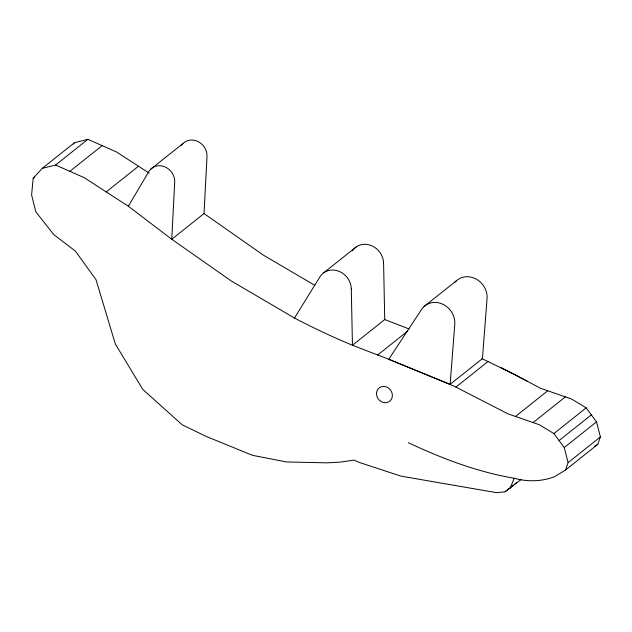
<?xml version="1.0" encoding="UTF-8"?>
<svg xmlns="http://www.w3.org/2000/svg" width="632" height="632" viewBox="0 0 632 632"><rect width="100%" height="100%" fill="white"/><g stroke="black" fill="none" stroke-linecap="round" stroke-linejoin="round"><path stroke-width="0.95" d="M521.013 479.593L505.079 491.775L496.515 492.668L400.965 476.125L359.142 462.363L354.054 460.08L340.814 462.055L327.329 462.837L286.557 461.96L252.516 455.332L206.032 436.372L182.245 424.815L142.785 389.446L115.34 344.013L96.025 279.715L75.366 251.07L53.886 234.733L35.787 211.767L31.6 194.948L33.18 178.303L42.289 168.341L55.592 165.039L84.119 177.616L128.335 206.23L171.754 239.259L204.041 213.553L206.988 156.704A14.797 13.217 51.5 0 0 197.5 141.292A14.797 13.217 51.5 0 0 181.502 145.289M408.272 442.661C442.06 458.579 477.223 471.907 514.164 478.258A72.032 64.346 51.5 0 0 554.485 476.71L565.545 470.011L568.105 462.616L564.234 447.551L553.893 433.568L539.23 424.696L508.057 413.889L454.108 386.184L388.759 359.276L450.142 384.327L454.811 323.782A19.221 17.167 51.5 0 0 442.226 303.96A19.221 17.167 51.5 0 0 421.584 309.427L388.759 359.276L352.443 345.254A704.617 629.417 51.5 0 1 294.465 318.038L231.091 280.853L171.754 239.259L174.693 182.411A14.797 13.217 51.5 0 0 164.841 166.84A14.797 13.217 51.5 0 0 148.812 171.62L128.335 206.23M565.545 470.011L597.832 444.304L600.4 436.917L596.521 421.844L586.18 407.861L571.526 398.997L540.352 388.19L513.737 374.033L481.892 358.62M510.245 488.165L514.164 478.258M294.465 318.038L319.176 278.088A18.083 16.155 51.5 0 1 338.025 270.93A18.083 16.155 51.5 0 1 351.305 288.919M73.28 144.064L74.584 142.642L87.88 139.332L116.406 151.909L149.168 173.105M42.289 168.341L74.584 142.642M33.18 178.303L34.713 177.079M55.592 165.039L87.88 139.332M69.852 171.327L102.147 145.621M106.231 191.923L138.519 166.216M150.637 169.265L182.925 143.567M323.845 272.684L356.14 246.986M383.592 263.212L384.73 319.555L352.443 345.254L351.297 288.919M424.025 306.552L456.312 280.845M377.675 354.994L407.664 331.128M450.142 384.327L482.437 358.628L487.098 298.075A19.221 17.167 51.5 0 0 475.454 278.688A19.221 17.167 51.5 0 0 455.008 282.204M455.941 387.06L488.236 361.354M515.475 416.464L547.77 390.758M533.1 422.571L565.387 396.872M553.893 433.568L586.18 407.861M559.059 440.559L591.355 414.853M505.079 491.775L513.539 485.044M515.08 483.82L516.613 482.595M564.234 447.551L596.521 421.844M568.105 462.616L600.4 436.917M594.673 446.224L597.832 444.304M384.73 319.555L409.07 328.948M500.307 367.255L527.041 381.112M314.926 285.395L263.378 255.146L204.041 213.553M352.38 250.817A18.083 16.155 51.5 0 1 371.229 245.564A18.083 16.155 51.5 0 1 383.592 263.22M376.498 393.325A8.492 7.592 51.5 0 0 388.127 402.165A8.492 7.592 51.5 0 0 388.712 388.198A8.492 7.592 51.5 0 0 376.498 393.325"/></g></svg>
